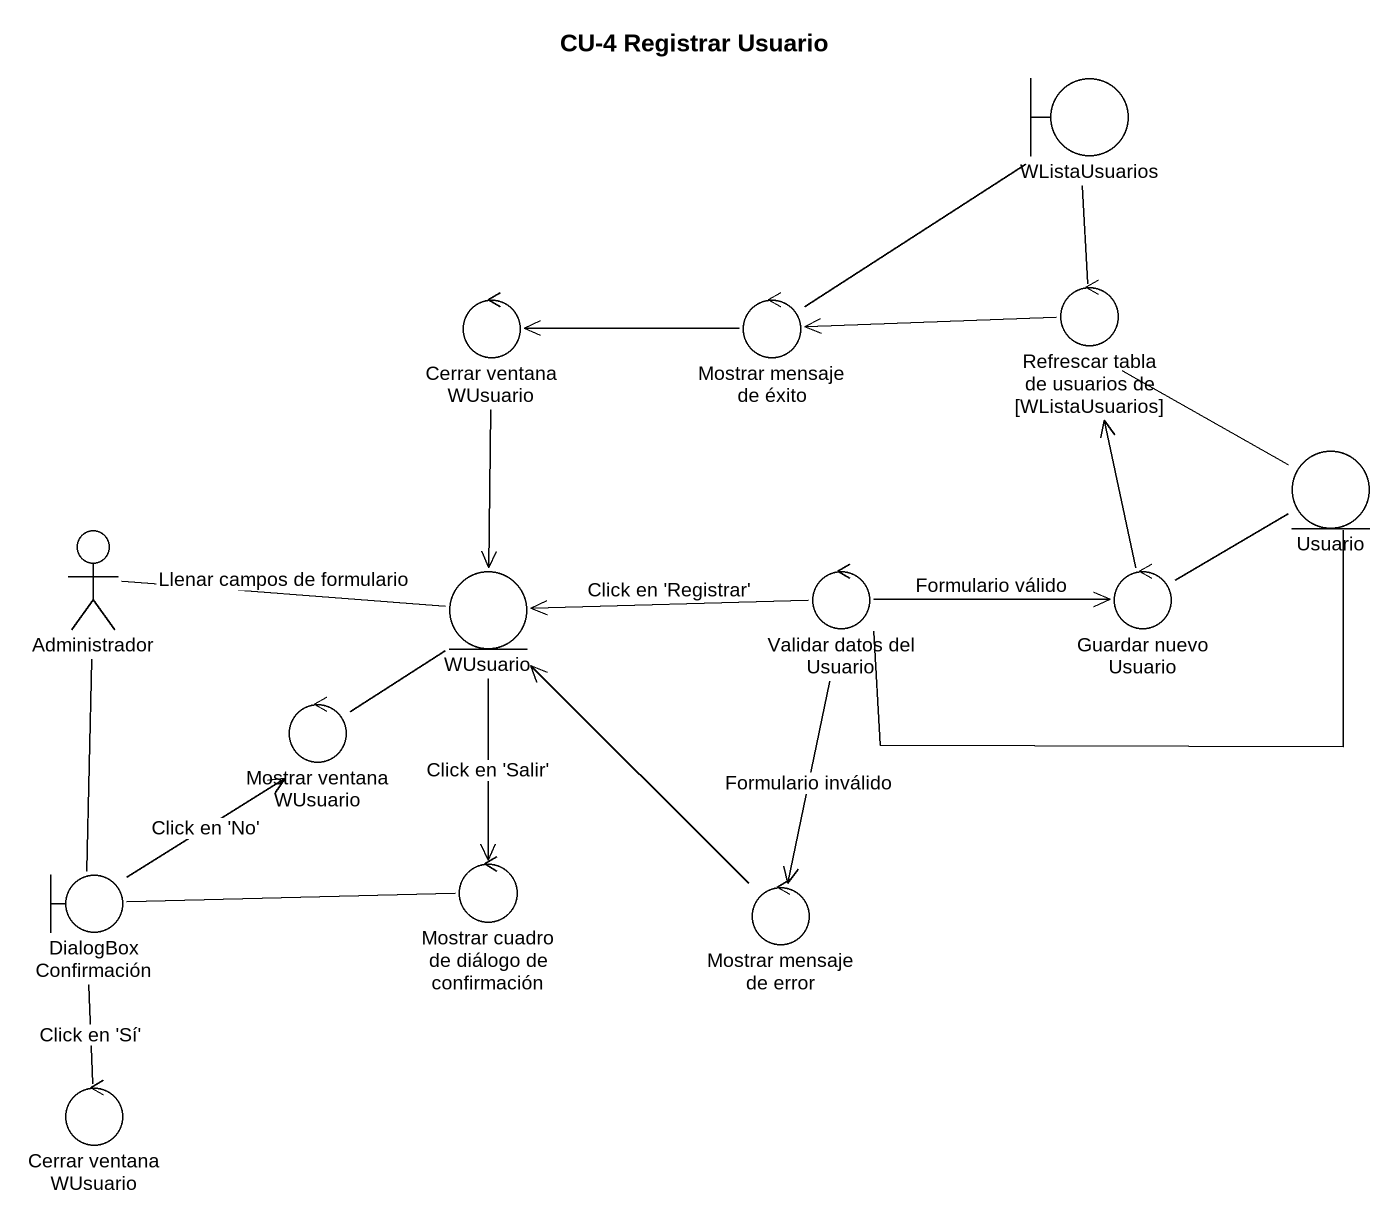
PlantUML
@startuml
title CU-4 Registrar Usuario
boundary WListaUsuarios
control "Cerrar ventana WUsuario" as Cerrar_ventana_WUsuario
control "Mostrar mensaje de éxito" as Mostrar_mensaje_de_éxito
control "Refrescar tabla de usuarios de [WListaUsuarios]" as Refrescar_tabla_de_usuarios
entity Usuario
actor Administrador
entity WUsuario
control "Validar datos del Usuario" as Validar_datos_del_Usuario
control "Guardar nuevo Usuario" as Guardar_nuevo_Usuario
control "Mostrar ventana WUsuario" as Mostrar_ventana_WUsuario
boundary "DialogBox Confirmación" as DialogBox_Confirmación
control "Mostrar cuadro de diálogo de confirmación" as Mostrar_cuadro_de_diálogo
control "Mostrar mensaje de error" as Mostrar_mensaje_de_error
control "Cerrar ventana WUsuario" as Cerrar_ventana_WUsuario_2
WListaUsuarios -- Mostrar_mensaje_de_éxito
WListaUsuarios -- Refrescar_tabla_de_usuarios
Cerrar_ventana_WUsuario --> WUsuario
Mostrar_mensaje_de_éxito -left-> Cerrar_ventana_WUsuario
Refrescar_tabla_de_usuarios -left-> Mostrar_mensaje_de_éxito
Usuario -up- Refrescar_tabla_de_usuarios
WUsuario -left- Administrador : Llenar campos de formulario
WUsuario --> Mostrar_cuadro_de_diálogo : Click en 'Salir'
Validar_datos_del_Usuario -right- Usuario
Validar_datos_del_Usuario -left-> WUsuario : Click en 'Registrar'
Validar_datos_del_Usuario --> Mostrar_mensaje_de_error : Formulario inválido
Guardar_nuevo_Usuario -up-> Refrescar_tabla_de_usuarios
Guardar_nuevo_Usuario -up- Usuario
Guardar_nuevo_Usuario <-left- Validar_datos_del_Usuario : Formulario válido
Mostrar_ventana_WUsuario -up- WUsuario
DialogBox_Confirmación -up- Administrador
DialogBox_Confirmación -up-> Mostrar_ventana_WUsuario : Click en 'No'
DialogBox_Confirmación -right- Mostrar_cuadro_de_diálogo
DialogBox_Confirmación -- Cerrar_ventana_WUsuario_2 : Click en 'Sí'
Mostrar_mensaje_de_error -up-> WUsuario
@enduml
